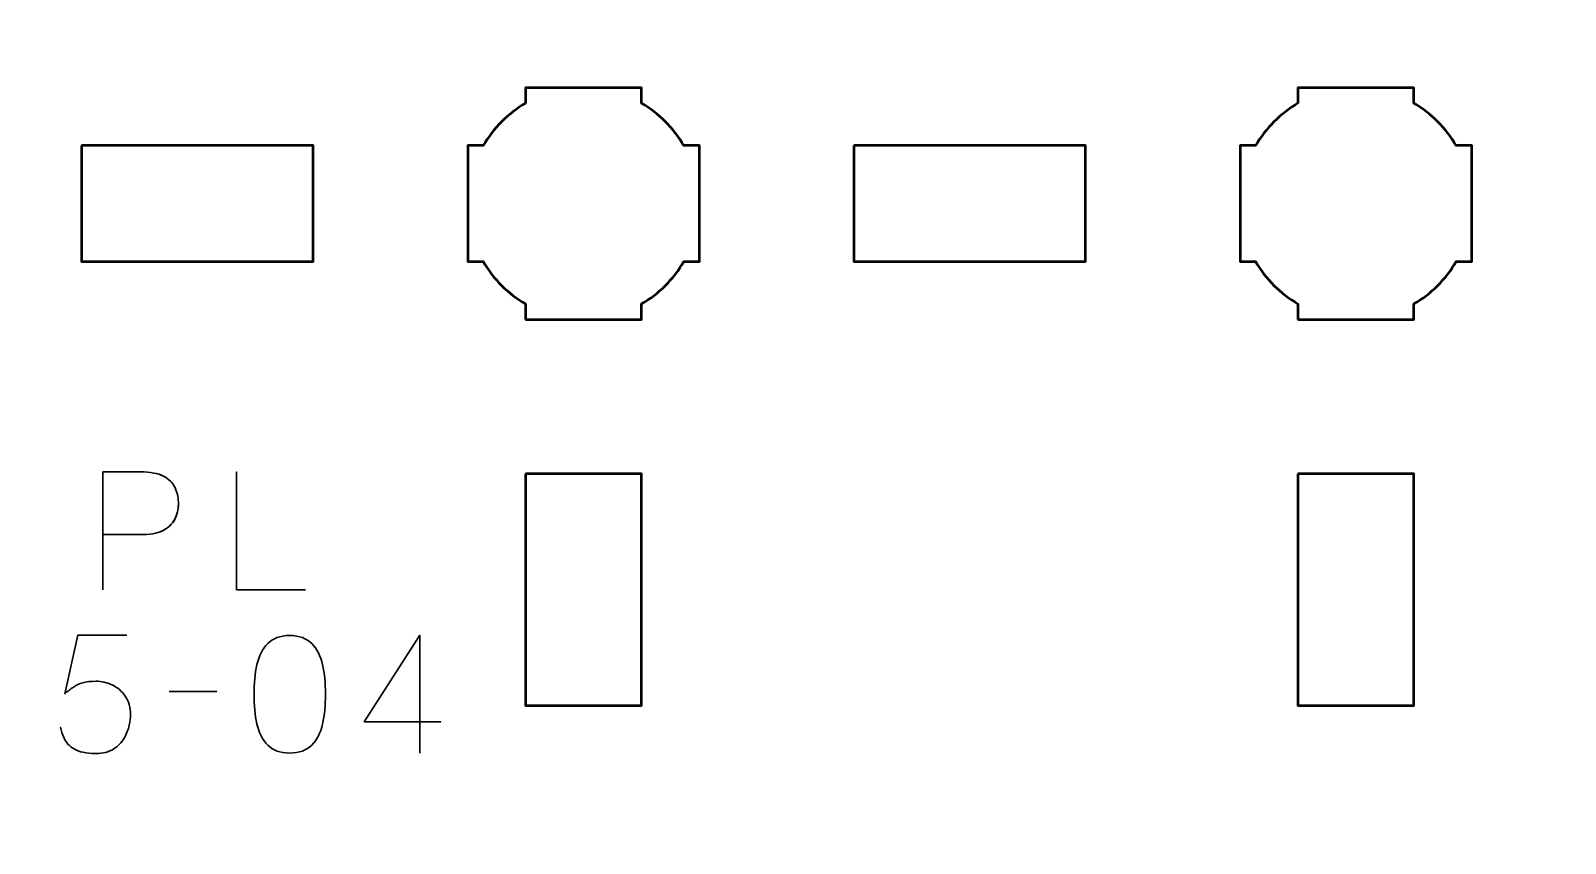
# Model space of a CAD drawing. Header units: centimetres. Extents: x -21 to 0, y -29.7 to 0.
# Drawn here: x -8.931 to -4.958, y -27.507 to -25.402 of the extents above; entities that cross this region are included whole.
import ezdxf

# ---------------------------------------------------------------- set-up
doc = ezdxf.new("R2010")
doc.units = ezdxf.units.CM
doc.header["$MEASUREMENT"] = 0
doc.layers.add('Layer 1', color=7, linetype='Continuous')

msp = doc.modelspace()

# ---------------------------------------------------------------- linework, layer by layer
at = {"layer": 'Layer 1', "color": 22, "lineweight": 53}
msp.add_open_spline([(-21.00003, -29.19995), (-21.00003, -29.19995), (-21.00003, -0.49992), (-21.00003, -0.49992), (-21.00003, -0.49992), (-21.00003, -0.22295), (-20.77694, 0.00004), (-20.49994, 0.00004), (-20.49994, 0.00004), (-20.49994, 0.00004), (-0.50008, 0.00004), (-0.50008, 0.00004), (-0.50008, 0.00004), (-0.22294, 0.00004), (0.00002, -0.22295), (0.00002, -0.49992), (0.00002, -0.49992), (0.00002, -0.49992), (0.00002, -29.19995), (0.00002, -29.19995), (0.00002, -29.19995), (0.00002, -29.47695), (-0.22294, -29.70004), (-0.50008, -29.70004), (-0.50008, -29.70004), (-0.50008, -29.70004), (-20.49994, -29.70004), (-20.49994, -29.70004), (-20.49994, -29.70004), (-20.77694, -29.70004), (-21.00003, -29.47695), (-21.00003, -29.19995)], degree=3, knots=[0, 0, 0, 0, 0.125, 0.125, 0.125, 0.125, 0.25, 0.25, 0.25, 0.25, 0.375, 0.375, 0.375, 0.375, 0.5, 0.5, 0.5, 0.5, 0.625, 0.625, 0.625, 0.625, 0.75, 0.75, 0.75, 0.75, 0.875, 0.875, 0.875, 0.875, 1, 1, 1, 1], dxfattribs=at)
at = {"layer": 'Layer 1', "color": 114, "lineweight": 53}
msp.add_open_spline([(-9.64995, -21.19999), (-9.64995, -21.19999), (-1.35005, -21.19999), (-1.35005, -21.19999), (-1.35005, -21.19999), (-1.07305, -21.19999), (-0.84995, -21.42308), (-0.84995, -21.70008), (-0.84995, -21.70008), (-0.84995, -21.70008), (-0.84995, -28.00005), (-0.84995, -28.00005), (-0.84995, -28.00005), (-0.84995, -28.27702), (-1.07305, -28.50001), (-1.35005, -28.50001), (-1.35005, -28.50001), (-1.35005, -28.50001), (-9.64995, -28.50001), (-9.64995, -28.50001), (-9.64995, -28.50001), (-9.92695, -28.50001), (-10.15005, -28.27702), (-10.15005, -28.00005), (-10.15005, -28.00005), (-10.15005, -28.00005), (-10.15005, -21.70008), (-10.15005, -21.70008), (-10.15005, -21.70008), (-10.15005, -21.42308), (-9.92695, -21.19999), (-9.64995, -21.19999)], degree=3, knots=[0, 0, 0, 0, 0.125, 0.125, 0.125, 0.125, 0.25, 0.25, 0.25, 0.25, 0.375, 0.375, 0.375, 0.375, 0.5, 0.5, 0.5, 0.5, 0.625, 0.625, 0.625, 0.625, 0.75, 0.75, 0.75, 0.75, 0.875, 0.875, 0.875, 0.875, 1, 1, 1, 1], dxfattribs=at)
at = {"layer": 'Layer 1', "lineweight": 53}
for points, knots in [([(-7.65002, -26.15001), (-7.65002, -26.15001), (-7.65002, -26.10994), (-7.65002, -26.10994), (-7.65002, -26.10994), (-7.69549, -26.08348), (-7.73352, -26.04556), (-7.75984, -25.99994), (-7.75984, -25.99994), (-7.75984, -25.99994), (-7.79995, -25.99994), (-7.79995, -25.99994), (-7.79995, -25.99994), (-7.79995, -25.99994), (-7.79995, -25.85001), (-7.79995, -25.85001), (-7.79995, -25.85001), (-7.79995, -25.85001), (-7.79995, -25.69994), (-7.79995, -25.69994), (-7.79995, -25.69994), (-7.79995, -25.69994), (-7.75984, -25.69994), (-7.75984, -25.69994), (-7.75984, -25.69994), (-7.73352, -25.65447), (-7.69549, -25.61644), (-7.65002, -25.59012), (-7.65002, -25.59012), (-7.65002, -25.59012), (-7.65002, -25.55001), (-7.65002, -25.55001), (-7.65002, -25.55001), (-7.65002, -25.55001), (-7.49995, -25.55001), (-7.49995, -25.55001), (-7.49995, -25.55001), (-7.49995, -25.55001), (-7.35002, -25.55001), (-7.35002, -25.55001), (-7.35002, -25.55001), (-7.35002, -25.55001), (-7.35002, -25.59012), (-7.35002, -25.59012), (-7.35002, -25.59012), (-7.30454, -25.61644), (-7.26651, -25.65447), (-7.2402, -25.69994), (-7.2402, -25.69994), (-7.2402, -25.69994), (-7.19994, -25.69994), (-7.19994, -25.69994), (-7.19994, -25.69994), (-7.19994, -25.69994), (-7.19994, -25.85001), (-7.19994, -25.85001), (-7.19994, -25.85001), (-7.19994, -25.85001), (-7.19994, -25.99994), (-7.19994, -25.99994), (-7.19994, -25.99994), (-7.19994, -25.99994), (-7.2402, -25.99994), (-7.2402, -25.99994), (-7.2402, -25.99994), (-7.26651, -26.04556), (-7.30454, -26.08348), (-7.35002, -26.10994), (-7.35002, -26.10994), (-7.35002, -26.10994), (-7.35002, -26.15001), (-7.35002, -26.15001), (-7.35002, -26.15001), (-7.35002, -26.15001), (-7.49995, -26.15001), (-7.49995, -26.15001), (-7.49995, -26.15001), (-7.49995, -26.15001), (-7.65002, -26.15001), (-7.65002, -26.15001)], [0, 0, 0, 0, 0.05, 0.05, 0.05, 0.05, 0.1, 0.1, 0.1, 0.1, 0.15, 0.15, 0.15, 0.15, 0.2, 0.2, 0.2, 0.2, 0.25, 0.25, 0.25, 0.25, 0.3, 0.3, 0.3, 0.3, 0.35, 0.35, 0.35, 0.35, 0.4, 0.4, 0.4, 0.4, 0.45, 0.45, 0.45, 0.45, 0.5, 0.5, 0.5, 0.5, 0.55, 0.55, 0.55, 0.55, 0.6, 0.6, 0.6, 0.6, 0.65, 0.65, 0.65, 0.65, 0.7, 0.7, 0.7, 0.7, 0.75, 0.75, 0.75, 0.75, 0.8, 0.8, 0.8, 0.8, 0.85, 0.85, 0.85, 0.85, 0.9, 0.9, 0.9, 0.9, 0.95, 0.95, 0.95, 0.95, 1, 1, 1, 1]), ([(-5.6501, -26.15001), (-5.6501, -26.15001), (-5.6501, -26.10994), (-5.6501, -26.10994), (-5.6501, -26.10994), (-5.69557, -26.08348), (-5.73346, -26.04556), (-5.75992, -25.99994), (-5.75992, -25.99994), (-5.75992, -25.99994), (-5.80003, -25.99994), (-5.80003, -25.99994), (-5.80003, -25.99994), (-5.80003, -25.99994), (-5.80003, -25.85001), (-5.80003, -25.85001), (-5.80003, -25.85001), (-5.80003, -25.85001), (-5.80003, -25.69994), (-5.80003, -25.69994), (-5.80003, -25.69994), (-5.80003, -25.69994), (-5.75992, -25.69994), (-5.75992, -25.69994), (-5.75992, -25.69994), (-5.73346, -25.65447), (-5.69557, -25.61644), (-5.6501, -25.59012), (-5.6501, -25.59012), (-5.6501, -25.59012), (-5.6501, -25.55001), (-5.6501, -25.55001), (-5.6501, -25.55001), (-5.6501, -25.55001), (-5.50002, -25.55001), (-5.50002, -25.55001), (-5.50002, -25.55001), (-5.50002, -25.55001), (-5.35009, -25.55001), (-5.35009, -25.55001), (-5.35009, -25.55001), (-5.35009, -25.55001), (-5.35009, -25.59012), (-5.35009, -25.59012), (-5.35009, -25.59012), (-5.30448, -25.61644), (-5.26656, -25.65447), (-5.24024, -25.69994), (-5.24024, -25.69994), (-5.24024, -25.69994), (-5.20002, -25.69994), (-5.20002, -25.69994), (-5.20002, -25.69994), (-5.20002, -25.69994), (-5.20002, -25.85001), (-5.20002, -25.85001), (-5.20002, -25.85001), (-5.20002, -25.85001), (-5.20002, -25.99994), (-5.20002, -25.99994), (-5.20002, -25.99994), (-5.20002, -25.99994), (-5.24024, -25.99994), (-5.24024, -25.99994), (-5.24024, -25.99994), (-5.26656, -26.04556), (-5.30448, -26.08348), (-5.35009, -26.10994), (-5.35009, -26.10994), (-5.35009, -26.10994), (-5.35009, -26.15001), (-5.35009, -26.15001), (-5.35009, -26.15001), (-5.35009, -26.15001), (-5.50002, -26.15001), (-5.50002, -26.15001), (-5.50002, -26.15001), (-5.50002, -26.15001), (-5.6501, -26.15001), (-5.6501, -26.15001)], [0, 0, 0, 0, 0.05, 0.05, 0.05, 0.05, 0.1, 0.1, 0.1, 0.1, 0.15, 0.15, 0.15, 0.15, 0.2, 0.2, 0.2, 0.2, 0.25, 0.25, 0.25, 0.25, 0.3, 0.3, 0.3, 0.3, 0.35, 0.35, 0.35, 0.35, 0.4, 0.4, 0.4, 0.4, 0.45, 0.45, 0.45, 0.45, 0.5, 0.5, 0.5, 0.5, 0.55, 0.55, 0.55, 0.55, 0.6, 0.6, 0.6, 0.6, 0.65, 0.65, 0.65, 0.65, 0.7, 0.7, 0.7, 0.7, 0.75, 0.75, 0.75, 0.75, 0.8, 0.8, 0.8, 0.8, 0.85, 0.85, 0.85, 0.85, 0.9, 0.9, 0.9, 0.9, 0.95, 0.95, 0.95, 0.95, 1, 1, 1, 1]), ([(-8.8, -25.69994), (-8.8, -25.69994), (-8.2, -25.69994), (-8.2, -25.69994), (-8.2, -25.69994), (-8.2, -25.69994), (-8.2, -25.99994), (-8.2, -25.99994), (-8.2, -25.99994), (-8.2, -25.99994), (-8.8, -25.99994), (-8.8, -25.99994), (-8.8, -25.99994), (-8.8, -25.99994), (-8.8, -25.69994), (-8.8, -25.69994)], [0, 0, 0, 0, 0.25, 0.25, 0.25, 0.25, 0.5, 0.5, 0.5, 0.5, 0.75, 0.75, 0.75, 0.75, 1, 1, 1, 1]), ([(-6.80004, -25.69994), (-6.80004, -25.69994), (-6.20004, -25.69994), (-6.20004, -25.69994), (-6.20004, -25.69994), (-6.20004, -25.69994), (-6.20004, -25.99994), (-6.20004, -25.99994), (-6.20004, -25.99994), (-6.20004, -25.99994), (-6.80004, -25.99994), (-6.80004, -25.99994), (-6.80004, -25.99994), (-6.80004, -25.99994), (-6.80004, -25.69994), (-6.80004, -25.69994)], [0, 0, 0, 0, 0.25, 0.25, 0.25, 0.25, 0.5, 0.5, 0.5, 0.5, 0.75, 0.75, 0.75, 0.75, 1, 1, 1, 1]), ([(-7.65002, -26.55006), (-7.65002, -26.55006), (-7.35002, -26.55006), (-7.35002, -26.55006), (-7.35002, -26.55006), (-7.35002, -26.55006), (-7.35002, -27.15007), (-7.35002, -27.15007), (-7.35002, -27.15007), (-7.35002, -27.15007), (-7.65002, -27.15007), (-7.65002, -27.15007), (-7.65002, -27.15007), (-7.65002, -27.15007), (-7.65002, -26.55006), (-7.65002, -26.55006)], [0, 0, 0, 0, 0.25, 0.25, 0.25, 0.25, 0.5, 0.5, 0.5, 0.5, 0.75, 0.75, 0.75, 0.75, 1, 1, 1, 1]), ([(-5.6501, -26.55006), (-5.6501, -26.55006), (-5.35009, -26.55006), (-5.35009, -26.55006), (-5.35009, -26.55006), (-5.35009, -26.55006), (-5.35009, -27.15007), (-5.35009, -27.15007), (-5.35009, -27.15007), (-5.35009, -27.15007), (-5.6501, -27.15007), (-5.6501, -27.15007), (-5.6501, -27.15007), (-5.6501, -27.15007), (-5.6501, -26.55006), (-5.6501, -26.55006)], [0, 0, 0, 0, 0.25, 0.25, 0.25, 0.25, 0.5, 0.5, 0.5, 0.5, 0.75, 0.75, 0.75, 0.75, 1, 1, 1, 1])]:
    msp.add_open_spline(points, degree=3, knots=knots, dxfattribs=at)
at = {"layer": 'Layer 1', "color": 40, "lineweight": 30}
for points, knots in [([(-8.74458, -26.85007), (-8.74458, -26.85007), (-8.74458, -26.54484), (-8.74458, -26.54484), (-8.74458, -26.54484), (-8.74458, -26.54484), (-8.64729, -26.54484), (-8.64729, -26.54484), (-8.64729, -26.54484), (-8.62167, -26.54512), (-8.60167, -26.54883), (-8.58749, -26.55599), (-8.58749, -26.55599), (-8.57359, -26.56329), (-8.56378, -26.57282), (-8.55814, -26.58467), (-8.55814, -26.58467), (-8.55264, -26.59652), (-8.5496, -26.60933), (-8.54904, -26.62309), (-8.54904, -26.62309), (-8.54837, -26.63716), (-8.55069, -26.65053), (-8.5562, -26.6632), (-8.5562, -26.6632), (-8.56174, -26.6759), (-8.57123, -26.68634), (-8.58446, -26.69449), (-8.58446, -26.69449), (-8.59797, -26.7026), (-8.61617, -26.70677), (-8.63931, -26.70701), (-8.63931, -26.70701), (-8.63931, -26.70701), (-8.74458, -26.70701), (-8.74458, -26.70701), (-8.74458, -26.70701), (-8.74458, -26.70701), (-8.63931, -26.70701), (-8.63931, -26.70701), (-8.63931, -26.70701), (-8.61656, -26.70677), (-8.59853, -26.7026), (-8.58502, -26.69449), (-8.58502, -26.69449), (-8.57165, -26.68634), (-8.56213, -26.6759), (-8.55648, -26.6632), (-8.55648, -26.6632), (-8.55098, -26.65053), (-8.54851, -26.63716), (-8.54904, -26.62309), (-8.54904, -26.62309), (-8.5496, -26.60933), (-8.55264, -26.59652), (-8.55828, -26.58467), (-8.55828, -26.58467), (-8.56407, -26.57282), (-8.57398, -26.56329), (-8.58791, -26.55599), (-8.58791, -26.55599), (-8.60209, -26.54883), (-8.62196, -26.54512), (-8.64729, -26.54484), (-8.64729, -26.54484), (-8.64729, -26.54484), (-8.74458, -26.54484), (-8.74458, -26.54484), (-8.74458, -26.54484), (-8.74458, -26.54484), (-8.74458, -26.85007), (-8.74458, -26.85007)], [0, 0, 0, 0, 0.0555556, 0.0555556, 0.0555556, 0.0555556, 0.1111111, 0.1111111, 0.1111111, 0.1111111, 0.1666667, 0.1666667, 0.1666667, 0.1666667, 0.2222222, 0.2222222, 0.2222222, 0.2222222, 0.2777778, 0.2777778, 0.2777778, 0.2777778, 0.3333333, 0.3333333, 0.3333333, 0.3333333, 0.3888889, 0.3888889, 0.3888889, 0.3888889, 0.4444444, 0.4444444, 0.4444444, 0.4444444, 0.5, 0.5, 0.5, 0.5, 0.5555556, 0.5555556, 0.5555556, 0.5555556, 0.6111111, 0.6111111, 0.6111111, 0.6111111, 0.6666667, 0.6666667, 0.6666667, 0.6666667, 0.7222222, 0.7222222, 0.7222222, 0.7222222, 0.7777778, 0.7777778, 0.7777778, 0.7777778, 0.8333333, 0.8333333, 0.8333333, 0.8333333, 0.8888889, 0.8888889, 0.8888889, 0.8888889, 0.9444444, 0.9444444, 0.9444444, 0.9444444, 1, 1, 1, 1]), ([(-8.21997, -26.85007), (-8.21997, -26.85007), (-8.39815, -26.85007), (-8.39815, -26.85007), (-8.39815, -26.85007), (-8.39815, -26.85007), (-8.39815, -26.54484), (-8.39815, -26.54484), (-8.39815, -26.54484), (-8.39815, -26.54484), (-8.39815, -26.85007), (-8.39815, -26.85007), (-8.39815, -26.85007), (-8.39815, -26.85007), (-8.21997, -26.85007), (-8.21997, -26.85007)], [0, 0, 0, 0, 0.25, 0.25, 0.25, 0.25, 0.5, 0.5, 0.5, 0.5, 0.75, 0.75, 0.75, 0.75, 1, 1, 1, 1]), ([(-8.68256, -26.96818), (-8.68256, -26.96818), (-8.80963, -26.96818), (-8.80963, -26.96818), (-8.80963, -26.96818), (-8.80963, -26.96818), (-8.84339, -27.11976), (-8.84339, -27.11976), (-8.84339, -27.11976), (-8.83567, -27.11313), (-8.82823, -27.10721), (-8.82092, -27.10223), (-8.82092, -27.10223), (-8.8139, -27.09743), (-8.80579, -27.09369), (-8.79655, -27.09108), (-8.79655, -27.09108), (-8.78744, -27.08861), (-8.77601, -27.08738), (-8.76222, -27.0871), (-8.76222, -27.0871), (-8.74804, -27.08724), (-8.7341, -27.09041), (-8.72049, -27.09673), (-8.72049, -27.09673), (-8.70698, -27.10322), (-8.69569, -27.11285), (-8.68673, -27.12569), (-8.68673, -27.12569), (-8.67791, -27.13878), (-8.67321, -27.15515), (-8.67279, -27.17473), (-8.67279, -27.17473), (-8.67279, -27.18161), (-8.67403, -27.19043), (-8.67625, -27.20133), (-8.67625, -27.20133), (-8.67872, -27.21223), (-8.68313, -27.22323), (-8.68948, -27.23442), (-8.68948, -27.23442), (-8.69593, -27.24571), (-8.70504, -27.2552), (-8.71689, -27.26278), (-8.71689, -27.26278), (-8.72888, -27.27051), (-8.7443, -27.27435), (-8.76307, -27.27463), (-8.76307, -27.27463), (-8.78815, -27.27421), (-8.80688, -27.27022), (-8.81926, -27.2625), (-8.81926, -27.2625), (-8.83196, -27.25481), (-8.8405, -27.24556), (-8.84505, -27.23495), (-8.84505, -27.23495), (-8.84989, -27.22447), (-8.85292, -27.21498), (-8.85401, -27.20616), (-8.85401, -27.20616), (-8.85292, -27.21498), (-8.84989, -27.22447), (-8.84505, -27.23495), (-8.84505, -27.23495), (-8.8405, -27.24556), (-8.83196, -27.25481), (-8.81926, -27.2625), (-8.81926, -27.2625), (-8.80688, -27.27022), (-8.78815, -27.27421), (-8.76307, -27.27463), (-8.76307, -27.27463), (-8.7443, -27.27435), (-8.72888, -27.27051), (-8.71689, -27.26278), (-8.71689, -27.26278), (-8.70504, -27.2552), (-8.69593, -27.24571), (-8.68948, -27.23442), (-8.68948, -27.23442), (-8.68313, -27.22323), (-8.67872, -27.21223), (-8.67625, -27.20133), (-8.67625, -27.20133), (-8.67403, -27.19043), (-8.67279, -27.18161), (-8.67279, -27.17473), (-8.67279, -27.17473), (-8.67321, -27.15515), (-8.67791, -27.13878), (-8.68673, -27.12569), (-8.68673, -27.12569), (-8.69569, -27.11285), (-8.70698, -27.10322), (-8.72049, -27.09673), (-8.72049, -27.09673), (-8.7341, -27.09041), (-8.74804, -27.08724), (-8.76222, -27.0871), (-8.76222, -27.0871), (-8.77601, -27.08738), (-8.78744, -27.08861), (-8.79655, -27.09108), (-8.79655, -27.09108), (-8.80579, -27.09369), (-8.8139, -27.09743), (-8.82092, -27.10223), (-8.82092, -27.10223), (-8.82823, -27.10721), (-8.83567, -27.11313), (-8.84339, -27.11976), (-8.84339, -27.11976), (-8.84339, -27.11976), (-8.80963, -26.96818), (-8.80963, -26.96818), (-8.80963, -26.96818), (-8.80963, -26.96818), (-8.68256, -26.96818), (-8.68256, -26.96818)], [0, 0, 0, 0, 0.0333333, 0.0333333, 0.0333333, 0.0333333, 0.0666667, 0.0666667, 0.0666667, 0.0666667, 0.1, 0.1, 0.1, 0.1, 0.1333333, 0.1333333, 0.1333333, 0.1333333, 0.1666667, 0.1666667, 0.1666667, 0.1666667, 0.2, 0.2, 0.2, 0.2, 0.2333333, 0.2333333, 0.2333333, 0.2333333, 0.2666667, 0.2666667, 0.2666667, 0.2666667, 0.3, 0.3, 0.3, 0.3, 0.3333333, 0.3333333, 0.3333333, 0.3333333, 0.3666667, 0.3666667, 0.3666667, 0.3666667, 0.4, 0.4, 0.4, 0.4, 0.4333333, 0.4333333, 0.4333333, 0.4333333, 0.4666667, 0.4666667, 0.4666667, 0.4666667, 0.5, 0.5, 0.5, 0.5, 0.5333333, 0.5333333, 0.5333333, 0.5333333, 0.5666667, 0.5666667, 0.5666667, 0.5666667, 0.6, 0.6, 0.6, 0.6, 0.6333333, 0.6333333, 0.6333333, 0.6333333, 0.6666667, 0.6666667, 0.6666667, 0.6666667, 0.7, 0.7, 0.7, 0.7, 0.7333333, 0.7333333, 0.7333333, 0.7333333, 0.7666667, 0.7666667, 0.7666667, 0.7666667, 0.8, 0.8, 0.8, 0.8, 0.8333333, 0.8333333, 0.8333333, 0.8333333, 0.8666667, 0.8666667, 0.8666667, 0.8666667, 0.9, 0.9, 0.9, 0.9, 0.9333333, 0.9333333, 0.9333333, 0.9333333, 0.9666667, 0.9666667, 0.9666667, 0.9666667, 1, 1, 1, 1]), ([(-8.26075, -27.2734), (-8.23623, -27.27312), (-8.21721, -27.26624), (-8.2037, -27.25273), (-8.2037, -27.25273), (-8.19033, -27.23921), (-8.18098, -27.22105), (-8.17573, -27.19801), (-8.17573, -27.19801), (-8.17065, -27.17515), (-8.16814, -27.1495), (-8.16843, -27.121), (-8.16843, -27.121), (-8.16814, -27.09288), (-8.17065, -27.06724), (-8.17573, -27.04423), (-8.17573, -27.04423), (-8.18098, -27.02148), (-8.19033, -27.00331), (-8.2037, -26.98952), (-8.2037, -26.98952), (-8.21721, -26.97601), (-8.23623, -26.96899), (-8.26075, -26.96856), (-8.26075, -26.96856), (-8.28544, -26.96899), (-8.30446, -26.97601), (-8.31783, -26.98952), (-8.31783, -26.98952), (-8.3313, -27.00331), (-8.34055, -27.02148), (-8.34566, -27.04423), (-8.34566, -27.04423), (-8.35088, -27.06724), (-8.35335, -27.09288), (-8.35296, -27.121), (-8.35296, -27.121), (-8.35335, -27.1495), (-8.35088, -27.17515), (-8.34566, -27.19801), (-8.34566, -27.19801), (-8.34055, -27.22105), (-8.3313, -27.23921), (-8.31783, -27.25273), (-8.31783, -27.25273), (-8.30446, -27.26624), (-8.28544, -27.27312), (-8.26075, -27.2734)], [0, 0, 0, 0, 0.0833333, 0.0833333, 0.0833333, 0.0833333, 0.1666667, 0.1666667, 0.1666667, 0.1666667, 0.25, 0.25, 0.25, 0.25, 0.3333333, 0.3333333, 0.3333333, 0.3333333, 0.4166667, 0.4166667, 0.4166667, 0.4166667, 0.5, 0.5, 0.5, 0.5, 0.5833333, 0.5833333, 0.5833333, 0.5833333, 0.6666667, 0.6666667, 0.6666667, 0.6666667, 0.75, 0.75, 0.75, 0.75, 0.8333333, 0.8333333, 0.8333333, 0.8333333, 0.9166667, 0.9166667, 0.9166667, 0.9166667, 1, 1, 1, 1]), ([(-8.26075, -27.2734), (-8.23623, -27.27312), (-8.21721, -27.26624), (-8.2037, -27.25273), (-8.2037, -27.25273), (-8.19033, -27.23921), (-8.18098, -27.22105), (-8.17573, -27.19801), (-8.17573, -27.19801), (-8.17065, -27.17515), (-8.16814, -27.1495), (-8.16843, -27.121), (-8.16843, -27.121), (-8.16814, -27.09288), (-8.17065, -27.06724), (-8.17573, -27.04423), (-8.17573, -27.04423), (-8.18098, -27.02148), (-8.19033, -27.00331), (-8.2037, -26.98952), (-8.2037, -26.98952), (-8.21721, -26.97601), (-8.23623, -26.96899), (-8.26075, -26.96856), (-8.26075, -26.96856), (-8.28544, -26.96899), (-8.30446, -26.97601), (-8.31783, -26.98952), (-8.31783, -26.98952), (-8.3313, -27.00331), (-8.34055, -27.02148), (-8.34566, -27.04423), (-8.34566, -27.04423), (-8.35088, -27.06724), (-8.35335, -27.09288), (-8.35296, -27.121), (-8.35296, -27.121), (-8.35335, -27.1495), (-8.35088, -27.17515), (-8.34566, -27.19801), (-8.34566, -27.19801), (-8.34055, -27.22105), (-8.3313, -27.23921), (-8.31783, -27.25273), (-8.31783, -27.25273), (-8.30446, -27.26624), (-8.28544, -27.27312), (-8.26075, -27.2734)], [0, 0, 0, 0, 0.0833333, 0.0833333, 0.0833333, 0.0833333, 0.1666667, 0.1666667, 0.1666667, 0.1666667, 0.25, 0.25, 0.25, 0.25, 0.3333333, 0.3333333, 0.3333333, 0.3333333, 0.4166667, 0.4166667, 0.4166667, 0.4166667, 0.5, 0.5, 0.5, 0.5, 0.5833333, 0.5833333, 0.5833333, 0.5833333, 0.6666667, 0.6666667, 0.6666667, 0.6666667, 0.75, 0.75, 0.75, 0.75, 0.8333333, 0.8333333, 0.8333333, 0.8333333, 0.9166667, 0.9166667, 0.9166667, 0.9166667, 1, 1, 1, 1]), ([(-7.92384, -27.2734), (-7.92384, -27.2734), (-7.92384, -26.96818), (-7.92384, -26.96818), (-7.92384, -26.96818), (-7.92384, -26.96818), (-8.06771, -27.19208), (-8.06771, -27.19208), (-8.06771, -27.19208), (-8.06771, -27.19208), (-7.86966, -27.19208), (-7.86966, -27.19208), (-7.86966, -27.19208), (-7.86966, -27.19208), (-8.06771, -27.19208), (-8.06771, -27.19208), (-8.06771, -27.19208), (-8.06771, -27.19208), (-7.92384, -26.96818), (-7.92384, -26.96818), (-7.92384, -26.96818), (-7.92384, -26.96818), (-7.92384, -27.2734), (-7.92384, -27.2734)], [0, 0, 0, 0, 0.1666667, 0.1666667, 0.1666667, 0.1666667, 0.3333333, 0.3333333, 0.3333333, 0.3333333, 0.5, 0.5, 0.5, 0.5, 0.6666667, 0.6666667, 0.6666667, 0.6666667, 0.8333333, 0.8333333, 0.8333333, 0.8333333, 1, 1, 1, 1]), ([(-8.57288, -27.11384), (-8.57288, -27.11384), (-8.44969, -27.11384), (-8.44969, -27.11384), (-8.44969, -27.11384), (-8.44969, -27.11384), (-8.57288, -27.11384), (-8.57288, -27.11384)], [0, 0, 0, 0, 0.5, 0.5, 0.5, 0.5, 1, 1, 1, 1])]:
    msp.add_open_spline(points, degree=3, knots=knots, dxfattribs=at)

doc.saveas('drawing.dxf')
